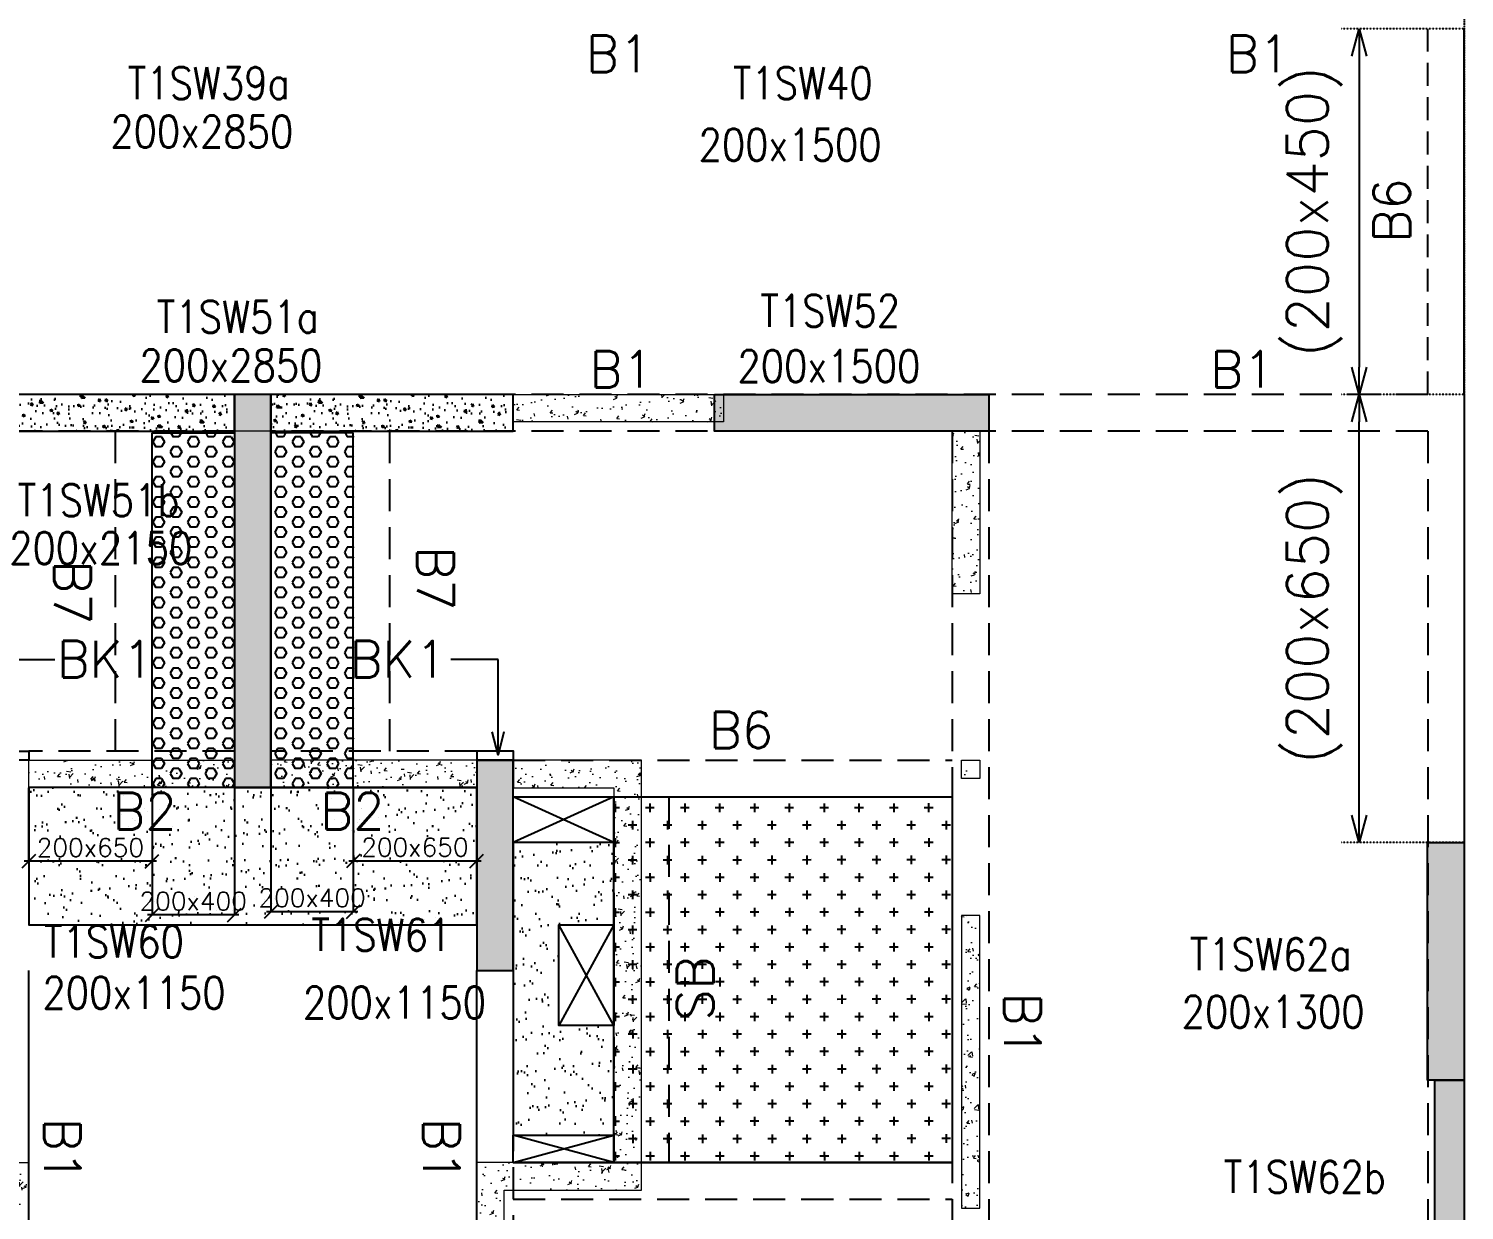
# Model space of a CAD drawing. Header units: millimetres. Extents: x 1078357 to 2594950, y -4969473 to -4636555.
# Drawn here: x 2202055 to 2209905, y -4671563 to -4665103 of the extents above; entities that cross this region are included whole.
import ezdxf

# ---------------------------------------------------------------- set-up
doc = ezdxf.new("R2010")
doc.units = ezdxf.units.MM
doc.header["$PDMODE"] = 35
for name, pattern in [('CENTER', [2, 1.25, -0.25, 0.25, -0.25]), ('CONTINOUS', [0]), ('DOT', [0.25, 0, -0.25]), ('HIDDEN', [0.375, 0.25, -0.125]), ('New Retail block$0$CONTINOUS', [0])]:
    doc.linetypes.add(name, pattern=pattern)
doc.layers.get('0').update_dxf_attribs({"lineweight": 0})
doc.layers.get('Defpoints').update_dxf_attribs({"lineweight": 0})
for name, color, linetype, lineweight in [('A-_ANOTDIMA_D-', 6, 'Continuous', 13), ('COL. NO.', 30, 'Continuous', 25), ('COL. SIZE', 7, 'Continuous', 25), ('DIM', 9, 'Continuous', 25), ('HATCH', 8, 'Continuous', 30), ('RCC UPSTAND', 43, 'Continuous', 30), ('S-NON STR RCC WALL', 8, 'Continuous', 0)]:
    doc.layers.add(name, color=color, linetype=linetype, lineweight=lineweight)
for name, color, linetype in [('B-200x325', 201, 'HIDDEN'), ('B-200x375', 41, 'HIDDEN'), ('B-200x450', 52, 'HIDDEN'), ('B-200x650', 241, 'HIDDEN'), ('B-300xSLAB THK.', 151, 'Continuous'), ('BK1-200x650', 241, 'HIDDEN'), ('DC BEAM NO.', 7, 'Continuous'), ('DROP SLAB', 8, 'Continuous'), ('EXPANSION JOINT', 10, 'HIDDEN'), ('NON STR. RCC WALL', 6, 'Continuous'), ('S-COLUMN_SHEAR WALL', 1, 'Continuous'), ('S-DIM', 2, 'Continuous'), ('S-PROJECTION', 54, 'New Retail block$0$CONTINOUS'), ('SLAB FOLD', 8, 'Continuous')]:
    doc.layers.add(name, color=color, linetype=linetype)
doc.styles.add('Roman', font='romans')
doc.styles.add('ROMANS', font='romans.shx', dxfattribs={"width": 0.85})
doc.dimstyles.new('HARESH', dxfattribs={"dimtxt": 150, "dimasz": 75, "dimexe": 0, "dimexo": 0, "dimgap": 25, "dimtad": 1, "dimdec": 0, "dimdsep": 46, "dimtxsty": 'Roman', "dimblk": 'OBLIQUE', "dimcen": 225, "dimdle": 25, "dimclrd": 2, "dimclre": 2, "dimclrt": 7, "dimadec": 8, "dimazin": 1, "dimtfac": 1, "dimtdec": 0, "dimtmove": 0, "dimatfit": 0, "dimfxl": 1, "dimlwd": -1, "dimlwe": -1, "dimarcsym": 0})
pattern_1 = [(50, (-4174040.86, 23111537.25), (182.184669, -15.9390855), [19.05, -209.55]), (355, (-4174040.86, 23111537.25), (-35.2434214, 191.0568452), [15.24, -167.6405842]), (100.4514447, (-4174025.68, 23111535.92), (146.9412471, 175.1177519), [16.1900088, -178.0902446]), (46.1842, (-4174040.86, 23111588.05), (271.0790409, -42.042328), [28.575, -314.325]), (96.6355576, (-4174018.27, 23111584.54), (237.404134, 247.4261246), [24.2850231, -267.1356082]), (351.1841512, (-4174040.86, 23111588.05), (237.404134, 247.4261246), [22.859967, -251.459732]), (21, (-4174015.46, 23111575.35), (151.6143913, -102.2651982), [19.05, -209.55]), (326, (-4174015.46, 23111575.35), (61.8020283, 184.1879661), [15.24, -167.64]), (71.451445, (-4174002.83, 23111566.83), (213.4164193, 81.9227689), [16.1900088, -178.0899376]), (37.5, (-4174040.86, 23111537.25), (3.08860325, 84.55503887), [0, -165.608, 0, -170.18, 0, -168.275]), (7.5, (-4174040.86, 23111537.25), (66.8196625, 100.18057482), [0, -97.028, 0, -161.798, 0, -64.135]), (327.5, (-4174097.5, 23111537.25), (135.59059517, -5.728744), [0, -63.5, 0, -198.12, 0, -262.89]), (317.5, (-4174122.9, 23111537.25), (148.1291814, 25.42649103), [0, -82.55, 0, -131.572, 0, -186.69])]
pattern_2 = [(180, (1070830.067, 207871.68), (-7e-15, -54.99261315), [31.75, -63.5]), (300, (1070830.067, 207871.68), (47.625, 27.4963066), [31.75, -63.5]), (240, (1070798.317, 207871.68), (47.625, -27.4963066), [31.75, -63.5])]

# ---------------------------------------------------------------- blocks, each defined once
blk = doc.blocks.new('_Open30')
at = {"color": 0, "linetype": 'ByBlock', "lineweight": -2}
for p, q in [((-1, 0.268), (0, 0)), ((0, 0), (-1, -0.268)), ((0, 0), (-1, 0))]:
    blk.add_line(p, q, dxfattribs=at)
blk = doc.blocks.new('*D1128')
at = {"layer": 'Defpoints', "color": 0, "linetype": 'CONTINOUS', "ltscale": 0.5, "transparency": 16777216}
for p in [(2209331, -4667102.5), (2209905, -4667102.5, 0), (2209905, -4669552.5, 0)]:
    blk.add_point(p, dxfattribs=at)
at = {"layer": 'S-DIM', "color": 2, "linetype": 'DOT', "ltscale": 0.5, "transparency": 16777216}
for p, q in [((2209905, -4667102.5), (2209231, -4667102.5)), ((2209905, -4669552.5), (2209231, -4669552.5))]:
    blk.add_line(p, q, dxfattribs=at)
at = {"layer": 'S-DIM', "color": 2, "linetype": 'CONTINOUS', "ltscale": 0.5, "transparency": 16777216}
blk.add_line((2209331, -4669402.5), (2209331, -4667252.5), dxfattribs=at)
at = {"layer": 'S-DIM', "color": 2, "linetype": 'CONTINOUS', "ltscale": 0.5, "transparency": 16777216, "xscale": 150, "yscale": 150, "zscale": 150}
for p, rotation in [((2209331, -4667102.5), 90), ((2209331, -4669552.5), 270)]:
    blk.add_blockref('_Open30', p, dxfattribs=dict(at, rotation=rotation))
at = {"layer": 'S-DIM', "color": 7, "linetype": 'CONTINOUS', "ltscale": 0.5, "transparency": 16777216, "insert": (2209084.6, -4668327.5), "char_height": 225, "attachment_point": 5, "rotation": 90, "style": 'Roman'}
blk.add_mtext('(200x650)', dxfattribs=at)
blk = doc.blocks.new('*D1115')
at = {"layer": 'Defpoints', "color": 0, "linetype": 'CONTINOUS', "ltscale": 0.5, "transparency": 16777216}
for p in [(2209905, -4665102.5, 0), (2209331, -4667102.5), (2209905, -4667102.5, 0)]:
    blk.add_point(p, dxfattribs=at)
at = {"layer": 'S-DIM', "color": 2, "linetype": 'DOT', "ltscale": 0.5, "transparency": 16777216}
for p, q in [((2209905, -4665102.5), (2209231, -4665102.5)), ((2209905, -4667102.5), (2209231, -4667102.5))]:
    blk.add_line(p, q, dxfattribs=at)
at = {"layer": 'S-DIM', "color": 2, "linetype": 'CONTINOUS', "ltscale": 0.5, "transparency": 16777216}
blk.add_line((2209331, -4665252.5), (2209331, -4666952.5), dxfattribs=at)
at = {"layer": 'S-DIM', "color": 2, "linetype": 'CONTINOUS', "ltscale": 0.5, "transparency": 16777216, "xscale": 150, "yscale": 150, "zscale": 150}
for p, rotation in [((2209331, -4665102.5), 90), ((2209331, -4667102.5), 270)]:
    blk.add_blockref('_Open30', p, dxfattribs=dict(at, rotation=rotation))
at = {"layer": 'S-DIM', "color": 7, "linetype": 'CONTINOUS', "ltscale": 0.5, "transparency": 16777216, "insert": (2209084.6, -4666102.5), "char_height": 225, "attachment_point": 5, "rotation": 90, "style": 'Roman'}
blk.add_mtext('(200x450)', dxfattribs=at)
blk = doc.blocks.new('_Oblique')
at = {"color": 0, "linetype": 'ByBlock', "lineweight": -2}
blk.add_line((-0.5, -0.5), (0.5, 0.5), dxfattribs=at)
blk = doc.blocks.new('*D1588')
at = {"layer": 'Defpoints', "color": 0, "ltscale": 700, "transparency": 16777216}
for p in [(2202729.3, -4669253, 0), (2203179.4, -4669253, 0), (2202729.3, -4669948.1)]:
    blk.add_point(p, dxfattribs=at)
at = {"layer": 'DIM', "color": 2, "ltscale": 700, "transparency": 16777216}
for p, q in [((2202729.3, -4669253), (2202729.3, -4669948.1)), ((2203179.4, -4669253), (2203179.4, -4669948.1)), ((2203204.4, -4669948.1), (2202704.3, -4669948.1))]:
    blk.add_line(p, q, dxfattribs=at)
at = {"layer": 'DIM', "color": 2, "ltscale": 700, "transparency": 16777216, "xscale": 75, "yscale": 75, "zscale": 75, "rotation": 180}
blk.add_blockref('_Oblique', (2202729.3, -4669948.1), dxfattribs=at)
at = {"layer": 'DIM', "color": 2, "ltscale": 700, "transparency": 16777216, "xscale": 75, "yscale": 75, "zscale": 75}
blk.add_blockref('_Oblique', (2203179.4, -4669948.1), dxfattribs=at)
at = {"layer": 'DIM', "color": 7, "ltscale": 700, "transparency": 16777216, "insert": (2202954.4, -4669873.1), "char_height": 150, "attachment_point": 5, "style": 'Roman'}
blk.add_mtext('{\\H0.666667x;200x400}', dxfattribs=at)
blk = doc.blocks.new('*D1589')
at = {"layer": 'Defpoints', "color": 0, "ltscale": 700, "transparency": 16777216}
for p in [(2202054.6, -4669253.1, 0), (2202729.3, -4669253, 0), (2202054.6, -4669655.1)]:
    blk.add_point(p, dxfattribs=at)
at = {"layer": 'DIM', "color": 2, "ltscale": 700, "transparency": 16777216}
for p, q in [((2202054.6, -4669253.1), (2202054.6, -4669655.1)), ((2202729.3, -4669253), (2202729.3, -4669655.1)), ((2202754.3, -4669655.1), (2202029.6, -4669655.1))]:
    blk.add_line(p, q, dxfattribs=at)
at = {"layer": 'DIM', "color": 2, "ltscale": 700, "transparency": 16777216, "xscale": 75, "yscale": 75, "zscale": 75, "rotation": 180}
blk.add_blockref('_Oblique', (2202054.6, -4669655.1), dxfattribs=at)
at = {"layer": 'DIM', "color": 2, "ltscale": 700, "transparency": 16777216, "xscale": 75, "yscale": 75, "zscale": 75}
blk.add_blockref('_Oblique', (2202729.3, -4669655.1), dxfattribs=at)
at = {"layer": 'DIM', "color": 7, "ltscale": 700, "transparency": 16777216, "insert": (2202392, -4669580.1), "char_height": 150, "attachment_point": 5, "style": 'Roman'}
blk.add_mtext('{\\H0.666667x;200x650}', dxfattribs=at)
blk = doc.blocks.new('*D1590')
at = {"layer": 'Defpoints', "color": 0, "ltscale": 700, "transparency": 16777216}
for p in [(2203379.5, -4669253, 0), (2203829.6, -4669253.1, 0), (2203829.6, -4669929.8)]:
    blk.add_point(p, dxfattribs=at)
at = {"layer": 'DIM', "color": 2, "ltscale": 700, "transparency": 16777216}
for p, q in [((2203379.5, -4669253), (2203379.5, -4669929.8)), ((2203829.6, -4669253.1), (2203829.6, -4669929.8)), ((2203354.5, -4669929.8), (2203854.6, -4669929.8))]:
    blk.add_line(p, q, dxfattribs=at)
at = {"layer": 'DIM', "color": 2, "ltscale": 700, "transparency": 16777216, "xscale": 75, "yscale": 75, "zscale": 75, "rotation": 180}
blk.add_blockref('_Oblique', (2203379.5, -4669929.8), dxfattribs=at)
at = {"layer": 'DIM', "color": 2, "ltscale": 700, "transparency": 16777216, "xscale": 75, "yscale": 75, "zscale": 75}
blk.add_blockref('_Oblique', (2203829.6, -4669929.8), dxfattribs=at)
at = {"layer": 'DIM', "color": 7, "ltscale": 700, "transparency": 16777216, "insert": (2203604.5, -4669854.8), "char_height": 150, "attachment_point": 5, "style": 'Roman'}
blk.add_mtext('{\\H0.666667x;200x400}', dxfattribs=at)
blk = doc.blocks.new('*D1591')
at = {"layer": 'Defpoints', "color": 0, "ltscale": 700, "transparency": 16777216}
for p in [(2203829.6, -4669253.1, 0), (2204504.5, -4669253, 0), (2204504.5, -4669653.1)]:
    blk.add_point(p, dxfattribs=at)
at = {"layer": 'DIM', "color": 2, "ltscale": 700, "transparency": 16777216}
for p, q in [((2203829.6, -4669253.1), (2203829.6, -4669653.1)), ((2204504.5, -4669253), (2204504.5, -4669653.1)), ((2203804.6, -4669653.1), (2204529.5, -4669653.1))]:
    blk.add_line(p, q, dxfattribs=at)
at = {"layer": 'DIM', "color": 2, "ltscale": 700, "transparency": 16777216, "xscale": 75, "yscale": 75, "zscale": 75, "rotation": 180}
blk.add_blockref('_Oblique', (2203829.6, -4669653.1), dxfattribs=at)
at = {"layer": 'DIM', "color": 2, "ltscale": 700, "transparency": 16777216, "xscale": 75, "yscale": 75, "zscale": 75}
blk.add_blockref('_Oblique', (2204504.5, -4669653.1), dxfattribs=at)
at = {"layer": 'DIM', "color": 7, "ltscale": 700, "transparency": 16777216, "insert": (2204167, -4669578.1), "char_height": 150, "attachment_point": 5, "style": 'Roman'}
blk.add_mtext('{\\H0.666667x;200x650}', dxfattribs=at)
blk = doc.blocks.new('G$CD63B60BD')
at = {"layer": 'COL. NO.', "linetype": 'Continuous', "style": 'ROMANS', "width": 0.85}
for s, p in [('T1SW39a', (37241.6, 8565.4, -320.4)), ('T1SW40', (40550.7, 8565.4, -320.4)), ('T1SW51a', (37400.7, 7287.4, -320.4)), ('T1SW52', (40700.3, 7320.5, -320.4)), ('T1SW51b', (36639.3, 6284.2, -320.4)), ('T1SW61', (38245.8, 3908.3, -320.4)), ('T1SW60', (36783.6, 3870.6, -320.4)), ('T1SW62a', (43049.2, 3801.7, -320.4)), ('T1SW62b', (43235.4, 2584.2, -320.4))]:
    blk.add_text(s, height=175, dxfattribs=at).set_placement(p)
at = {"layer": 'COL. SIZE', "linetype": 'Continuous', "style": 'ROMANS', "width": 0.85}
for s, p in [('200x2850', (37146.7, 8299.7, -320.4)), ('200x1500', (40363.1, 8227.7, -320.4)), ('200x2850', (37305.9, 7021.7, -320.4)), ('200x1500', (40575.6, 7017.4, -320.4)), ('200x2150', (36593.6, 6022.6, -320.4)), ('200x1150', (36775.6, 3591.4, -320.4)), ('200x1150', (38200.2, 3537.4, -320.4)), ('200x1300', (43004.5, 3487.6, -320.4))]:
    blk.add_text(s, height=175, dxfattribs=at).set_placement(p)

msp = doc.modelspace()

# ---------------------------------------------------------------- hatches: boundary and pattern name
at = {"layer": 'DROP SLAB'}
h = msp.add_hatch(dxfattribs=at)
h.set_pattern_fill('CROSS', color=8, scale=15, angle=0.03079)
h.set_pattern_definition([(180.03079016, (-6585185.69, 32799649.83), (-95.19879988, -95.30117261), [47.625, -142.875]), (270.03079016, (-6585209.51, 32799673.63), (95.30117261, -95.19879988), [47.625, -142.875])])
h.paths.add_polyline_path([(2205254.6, -4669302.6), (2207104.6, -4669302.6), (2207104.6, -4671302.4), (2205254.6, -4671302.4)])
at = {"layer": 'HATCH'}
h = msp.add_hatch(dxfattribs=at)
h.set_pattern_fill('AR-SAND', color=8, scale=3, angle=179.97015)
h.set_pattern_definition([(37.47015413, (-2882378.04, 18697456.08), (-4.72361136, 146.8264517), [0, -115.824, 0, -129.54, 0, -123.825]), (7.4701541, (-2882378.04, 18697456.08), (134.9689868, 214.9772528), [0, -62.484, 0, -104.394, 0, -40.005]), (327.4701541, (-2882471.77, 18697456.13), (237.2979035, 0.3075449), [0, -38.1, 0, -137.16, 0, -179.07]), (317.4701541, (-2882471.77, 18697456.13), (229.1017424, 66.759465), [0, -19.05, 0, -89.916, 0, -102.87])])
h.paths.add_polyline_path([(2204504.9, -4669252.5), (2202054.9, -4669252.5), (2202054.9, -4670002.5), (2204504.9, -4670002.5)])
h = msp.add_hatch(dxfattribs=at)
h.set_pattern_fill('AR-SAND', color=8, scale=3, angle=179.97015)
h.set_pattern_definition([(37.47015413, (-2882377.94, 18697456.08), (-4.72361136, 146.8264517), [0, -115.824, 0, -129.54, 0, -123.825]), (7.4701541, (-2882377.94, 18697456.08), (134.9689868, 214.9772528), [0, -62.484, 0, -104.394, 0, -40.005]), (327.4701541, (-2882471.67, 18697456.13), (237.2979035, 0.3075449), [0, -38.1, 0, -137.16, 0, -179.07]), (317.4701541, (-2882471.67, 18697456.13), (229.1017424, 66.759465), [0, -19.05, 0, -89.916, 0, -102.87])])
h.paths.add_polyline_path([(2204505, -4669252.5), (2202055, -4669252.5), (2202055, -4669852.5), (2204505, -4669852.5)])
h = msp.add_hatch(dxfattribs=at)
h.set_pattern_fill('AR-SAND', color=8, scale=3, angle=180.02985)
h.set_pattern_definition([(37.47015413, (-4003538.46, 23605422.95), (-4.72361136, 146.8264517), [0, -115.824, 0, -129.54, 0, -123.825]), (7.4701541, (-4003538.46, 23605422.95), (134.9689868, 214.9772528), [0, -62.484, 0, -104.394, 0, -40.005]), (327.47015413, (-4003632.18, 23605423), (237.29790347, 0.3075449), [0, -38.1, 0, -137.16, 0, -179.07]), (317.4701541, (-4003632.18, 23605423), (229.1017424, 66.759465), [0, -19.05, 0, -89.916, 0, -102.87])])
h.paths.add_polyline_path([(2204704.6, -4671152.5), (2205254.6, -4671152.5), (2205254.6, -4670552.5), (2204954.6, -4670552.5), (2204954.6, -4670002.5), (2205254.6, -4670002.6), (2205254.6, -4669552.5), (2204704.6, -4669552.5)])
at = {"layer": 'RCC UPSTAND'}
h = msp.add_hatch(dxfattribs=at)
h.set_pattern_fill('AR-CONC', color=8, scale=20, angle=270)
h.set_pattern_definition([(320, (5413775.5, -2130459.91), (-12.550427, -143.4520365), [15, -165]), (265, (5413775.5, -2130459.91), (150.438427, 27.7502667), [12, -132]), (10.4514445, (5413774.45, -2130471.87), (137.887998, -115.7017693), [12.7480384, -140.2284224]), (316.1842, (5413815.5, -2130459.91), (-33.103856, -213.448266), [22.5, -247.5]), (6.6356355, (5413812.74, -2130477.7), (194.82372, -186.932389), [19.122068, -210.342752]), (261.184164, (5413815.5, -2130459.91), (194.82372, -186.932389), [18, -198]), (291, (5413805.5, -2130479.91), (-80.523778, -119.3814104), [15, -165]), (236, (5413805.5, -2130479.91), (145.030009, -48.6630664), [12, -132]), (341.4514447, (5413798.79, -2130489.86), (64.5062306, -168.0444753), [12.748038, -140.2284224]), (307.5, (5413775.497, -2130459.91), (66.57877077, -2.43197106), [0, -130.4, 0, -134, 0, -132.5]), (277.5, (5413775.5, -2130459.91), (78.8823424, -52.6139075), [0, -76.4, 0, -127.4, 0, -50.5]), (237.5, (5413775.497, -2130415.31), (-4.51097435, -106.7644872), [0, -50, 0, -156, 0, -207]), (227.5, (5413775.5, -2130395.31), (20.0209965, -116.6372339), [0, -65, 0, -103.6, 0, -147])])
h.paths.add_polyline_path([(2203179.6, -4667103.1), (2201854.6, -4667102.8), (2201854.6, -4667302.3), (2203179.6, -4667302.6)])
h = msp.add_hatch(dxfattribs=at)
h.set_pattern_fill('AR-CONC', color=8, scale=20, angle=270)
h.set_pattern_definition([(320, (5415300.5, -2130459.91), (-12.550427, -143.4520365), [15, -165]), (265, (5415300.5, -2130459.91), (150.438427, 27.7502667), [12, -132]), (10.4514445, (5415299.45, -2130471.87), (137.887998, -115.7017693), [12.7480384, -140.2284224]), (316.1842, (5415340.5, -2130459.91), (-33.103856, -213.448266), [22.5, -247.5]), (6.6356355, (5415337.74, -2130477.7), (194.82372, -186.932389), [19.122068, -210.342752]), (261.184164, (5415340.5, -2130459.91), (194.82372, -186.932389), [18, -198]), (291, (5415330.5, -2130479.91), (-80.523778, -119.3814104), [15, -165]), (236, (5415330.5, -2130479.91), (145.030009, -48.6630664), [12, -132]), (341.4514447, (5415323.79, -2130489.86), (64.5062306, -168.0444753), [12.748038, -140.2284224]), (307.5, (5415300.497, -2130459.91), (66.57877077, -2.43197106), [0, -130.4, 0, -134, 0, -132.5]), (277.5, (5415300.5, -2130459.91), (78.8823424, -52.6139075), [0, -76.4, 0, -127.4, 0, -50.5]), (237.5, (5415300.497, -2130415.31), (-4.51097435, -106.7644872), [0, -50, 0, -156, 0, -207]), (227.5, (5415300.5, -2130395.31), (20.0209965, -116.6372339), [0, -65, 0, -103.6, 0, -147])])
h.paths.add_polyline_path([(2204704.6, -4667103.1), (2203379.6, -4667102.8), (2203379.6, -4667302.3), (2204704.6, -4667302.6)])
at = {"layer": 'S-COLUMN_SHEAR WALL', "lineweight": 25}
h = msp.add_hatch(color=1, dxfattribs=at)
h.dxf.hatch_style = 1
h.paths.add_polyline_path([(2203179.6, -4669252.5), (2203379.6, -4669252.5), (2203379.6, -4667102.5), (2203179.6, -4667102.5)])
h = msp.add_hatch(color=1, dxfattribs=at)
h.dxf.hatch_style = 1
h.paths.add_polyline_path([(2205804.6, -4667102.5), (2207304.6, -4667102.5), (2207304.6, -4667302.5), (2205804.6, -4667302.5)])
h = msp.add_hatch(color=1, dxfattribs=at)
h.dxf.hatch_style = 1
h.paths.add_polyline_path([(2204704.6, -4669102.5), (2204504.6, -4669102.5), (2204504.6, -4670252.5), (2204704.6, -4670252.5)])
h = msp.add_hatch(color=1, dxfattribs=at)
h.dxf.hatch_style = 1
h.paths.add_polyline_path([(2209704.6, -4669552.5), (2209904.6, -4669552.5), (2209904.6, -4670852.5), (2209704.6, -4670852.5)])
at = {"layer": 'S-COLUMN_SHEAR WALL', "lineweight": 25, "extrusion": (1.00316e-06, -2.11765e-11, 1)}
h = msp.add_hatch(color=1, dxfattribs=at)
h.dxf.hatch_style = 1
h.paths.add_polyline_path([(2209904.6, -4672552.6), (2209744.6, -4672552.6), (2209744.6, -4670852.5), (2209904.6, -4670852.5)])
at = {"layer": 'S-NON STR RCC WALL'}
h = msp.add_hatch(dxfattribs=at)
h.set_pattern_fill('AR-CONC', color=256)
h.set_pattern_definition([(50, (-5271265.58, 27795556.43), (182.184669, -15.93908554), [19.05, -209.55]), (355, (-5271265.58, 27795556.43), (-35.2434214, 191.0568452), [15.24, -167.6405842]), (100.4514447, (-5271250.4, 27795555.1), (146.9412471, 175.1177519), [16.1900088, -178.0902446]), (46.1842, (-5271265.58, 27795607.23), (271.0790409, -42.042328), [28.575, -314.325]), (96.6355576, (-5271242.99, 27795603.73), (237.404134, 247.4261246), [24.2850231, -267.1356082]), (351.1841512, (-5271265.58, 27795607.23), (237.404134, 247.4261246), [22.859967, -251.459732]), (21, (-5271240.18, 27795594.53), (151.6143913, -102.2651982), [19.05, -209.55]), (326, (-5271240.18, 27795594.53), (61.8020283, 184.1879661), [15.24, -167.64]), (71.451445, (-5271227.54, 27795586.01), (213.4164193, 81.9227689), [16.1900088, -178.0899376]), (37.5, (-5271265.576, 27795556.434), (3.08860325, 84.55503887), [0, -165.608, 0, -170.18, 0, -168.275]), (7.5, (-5271265.58, 27795556.43), (66.8196625, 100.18057482), [0, -97.028, 0, -161.798, 0, -64.135]), (327.5, (-5271322.22, 27795556.434), (135.59059517, -5.72874399), [0, -63.5, 0, -198.12, 0, -262.89]), (317.5, (-5271347.62, 27795556.43), (148.1291814, 25.42649103), [0, -82.55, 0, -131.572, 0, -186.69])])
h.paths.add_polyline_path([(2205855, -4667252.5), (2204705, -4667252.5), (2204705, -4667102.5), (2205855, -4667102.5)])
h = msp.add_hatch(dxfattribs=at)
h.set_pattern_fill('AR-CONC', color=256, angle=180)
h.set_pattern_definition([(50, (-5244430.32, 27792266.4), (182.184669, -15.93908554), [19.05, -209.55]), (355, (-5244430.32, 27792266.4), (-35.2434214, 191.0568452), [15.24, -167.6405842]), (100.4514447, (-5244415.14, 27792265.08), (146.9412471, 175.1177519), [16.1900088, -178.0902446]), (46.1842, (-5244430.32, 27792317.2), (271.0790409, -42.042328), [28.575, -314.325]), (96.6355576, (-5244407.73, 27792313.7), (237.404134, 247.4261246), [24.2850231, -267.1356082]), (351.1841512, (-5244430.32, 27792317.2), (237.404134, 247.4261246), [22.859967, -251.459732]), (21, (-5244404.92, 27792304.5), (151.6143913, -102.2651982), [19.05, -209.55]), (326, (-5244404.92, 27792304.5), (61.8020283, 184.1879661), [15.24, -167.64]), (71.451445, (-5244392.29, 27792295.98), (213.4164193, 81.9227689), [16.1900088, -178.0899376]), (37.5, (-5244430.32, 27792266.405), (3.08860325, 84.55503887), [0, -165.608, 0, -170.18, 0, -168.275]), (7.5, (-5244430.32, 27792266.405), (66.8196625, 100.18057482), [0, -97.028, 0, -161.798, 0, -64.135]), (327.5, (-5244486.964, 27792266.405), (135.59059517, -5.72874399), [0, -63.5, 0, -198.12, 0, -262.89]), (317.5, (-5244512.36, 27792266.4), (148.1291814, 25.42649103), [0, -82.55, 0, -131.572, 0, -186.69])])
h.paths.add_polyline_path([(2207105, -4667302.5), (2207255, -4667302.5), (2207255, -4668192.5), (2207105, -4668192.5)])
h = msp.add_hatch(dxfattribs=at)
h.set_pattern_fill('AR-CONC', color=256)
h.set_pattern_definition(pattern_1)
h.paths.add_polyline_path([(2201155, -4671452.6), (2201155, -4669102.6), (2201855, -4669102.6), (2201855, -4669252.6), (2201305, -4669252.6), (2201305, -4671302.6), (2202055, -4671302.6), (2202055, -4672552.5), (2201905, -4672552.5), (2201905, -4671452.6)])
h = msp.add_hatch(dxfattribs=at)
h.set_pattern_fill('AR-CONC', color=256)
h.set_pattern_definition(pattern_1)
h.paths.add_polyline_path([(2203180, -4669252.6), (2202055, -4669252.6), (2202055, -4669102.6), (2203180, -4669102.6)])
h = msp.add_hatch(dxfattribs=at)
h.set_pattern_fill('AR-CONC', color=256, angle=180)
h.set_pattern_definition(pattern_1)
h.paths.add_polyline_path([(2203380, -4669252.6), (2204505, -4669252.6), (2204505, -4669102.6), (2203380, -4669102.6)])
h = msp.add_hatch(dxfattribs=at)
h.set_pattern_fill('AR-CONC', color=256, angle=180)
h.set_pattern_definition(pattern_1)
h.paths.add_polyline_path([(2205405, -4671452.6), (2205405, -4669102.6), (2204705, -4669102.6), (2204705, -4669252.6), (2205255, -4669252.6), (2205255, -4671302.6), (2204505, -4671302.6), (2204505, -4672552.5), (2204655, -4672552.5), (2204655, -4671452.6)])
h = msp.add_hatch(dxfattribs=at)
h.set_pattern_fill('AR-CONC', color=256, angle=180)
h.set_pattern_definition([(50, (3304429.4, -9578126.59), (182.184669, -15.9390855), [19.05, -209.55]), (355, (3304429.4, -9578126.59), (-35.2434214, 191.056845), [15.24, -167.640584]), (100.4514447, (3304444.58, -9578127.91), (146.941247, 175.117752), [16.190009, -178.0902446]), (46.1842, (3304429.4, -9578075.79), (271.079041, -42.042328), [28.575, -314.325]), (96.6355576, (3304452, -9578079.3), (237.404134, 247.426125), [24.285023, -267.135608]), (351.184151, (3304429.4, -9578075.79), (237.404134, 247.426125), [22.859967, -251.459732]), (21, (3304454.8, -9578088.49), (151.6143913, -102.265198), [19.05, -209.55]), (326, (3304454.8, -9578088.49), (61.802028, 184.187966), [15.24, -167.64]), (71.451445, (3304467.43, -9578097), (213.416419, 81.922769), [16.190009, -178.0899376]), (37.5, (3304429.4, -9578126.585), (3.08860325, 84.5550389), [0, -165.608, 0, -170.18, 0, -168.275]), (7.5, (3304429.4, -9578126.585), (66.8196625, 100.1805748), [0, -97.028, 0, -161.798, 0, -64.135]), (327.5, (3304372.76, -9578126.585), (135.5905952, -5.728744), [0, -63.5, 0, -198.12, 0, -262.89]), (317.5, (3304347.36, -9578126.59), (148.1291814, 25.426491), [0, -82.55, 0, -131.572, 0, -186.69])])
h.paths.add_polyline_path([(2207155.1, -4669102.3), (2207255.1, -4669102.3), (2207255.1, -4669202.3), (2207155.1, -4669202.3)])
h = msp.add_hatch(dxfattribs=at)
h.set_pattern_fill('AR-CONC', color=256, angle=180)
h.set_pattern_definition([(50, (3304442.61, -9576761.92), (182.184669, -15.9390855), [19.05, -209.55]), (355, (3304442.61, -9576761.92), (-35.2434214, 191.056845), [15.24, -167.640584]), (100.4514447, (3304457.8, -9576763.25), (146.941247, 175.117752), [16.190009, -178.0902446]), (46.1842, (3304442.61, -9576711.12), (271.079041, -42.042328), [28.575, -314.325]), (96.6355576, (3304465.2, -9576714.62), (237.404134, 247.426125), [24.285023, -267.135608]), (351.184151, (3304442.6, -9576711.12), (237.404134, 247.426125), [22.859967, -251.459732]), (21, (3304468.01, -9576723.82), (151.6143913, -102.265198), [19.05, -209.55]), (326, (3304468.01, -9576723.82), (61.802028, 184.187966), [15.24, -167.64]), (71.451445, (3304480.65, -9576732.34), (213.416419, 81.922769), [16.190009, -178.0899376]), (37.5, (3304442.614, -9576761.92), (3.08860325, 84.5550389), [0, -165.608, 0, -170.18, 0, -168.275]), (7.5, (3304442.61, -9576761.92), (66.8196625, 100.1805748), [0, -97.028, 0, -161.798, 0, -64.135]), (327.5, (3304385.97, -9576761.92), (135.5905952, -5.728744), [0, -63.5, 0, -198.12, 0, -262.89]), (317.5, (3304360.57, -9576761.92), (148.1291814, 25.426491), [0, -82.55, 0, -131.572, 0, -186.69])])
h.paths.add_polyline_path([(2207155.1, -4671552.3), (2207255.1, -4671552.3), (2207255.1, -4669952.3), (2207155.1, -4669952.3)])
at = {"layer": 'SLAB FOLD', "ltscale": 1000}
h = msp.add_hatch(dxfattribs=at)
h.set_pattern_fill('HEX', color=8, scale=10, angle=180)
h.set_pattern_definition(pattern_2)
h.paths.add_polyline_path([(2203179.8, -4667313.1), (2202729.8, -4667313.1), (2202729.8, -4669252.5), (2203179.8, -4669252.5)])
h = msp.add_hatch(dxfattribs=at)
h.set_pattern_fill('HEX', color=8, scale=10, angle=180)
h.set_pattern_definition(pattern_2)
h.paths.add_polyline_path([(2203380.2, -4667313.1), (2203830.2, -4667313.1), (2203830.2, -4669252.5), (2203380.2, -4669252.5)])

# ---------------------------------------------------------------- linework, layer by layer
at = {"color": 2, "linetype": 'CENTER', "ltscale": 700, "elevation": 0}
msp.add_lwpolyline([(2203179.6, -4669252.5), (2203379.6, -4669252.5), (2203379.6, -4667302.5), (2203179.6, -4667302.5)], close=True, dxfattribs=at)
at = {"layer": 'B-200x325', "ltscale": 700}
for p, q in [((2204704.9, -4669102.6, 0), (2207104.7, -4669102.6, 0)), ((2204704.8, -4671502.4, 0), (2207104.7, -4671502.4, 0))]:
    msp.add_line(p, q, dxfattribs=at)
at = {"layer": 'B-200x325', "linetype": 'Continuous', "ltscale": 700}
for p, q in [((2204704.9, -4669302.6, 0), (2207104.7, -4669302.6, 0)), ((2204704.8, -4671302.4, 0), (2207104.7, -4671302.4, 0))]:
    msp.add_line(p, q, dxfattribs=at)
at = {"layer": 'B-200x375', "ltscale": 700}
for p, q in [((2202529.7, -4669052.6, 0), (2202529.7, -4667302.6, 0)), ((2204029.9, -4669052.6, 0), (2204029.9, -4667302.6, 0))]:
    msp.add_line(p, q, dxfattribs=at)
at = {"layer": 'B-200x375', "linetype": 'Continuous', "ltscale": 700}
for p, q in [((2202729.7, -4669052.6, 0), (2202729.7, -4667313.3, 0)), ((2203829.9, -4669052.6, 0), (2203829.9, -4667313.3, 0))]:
    msp.add_line(p, q, dxfattribs=at)
at = {"layer": 'B-200x450', "linetype": 'HIDDEN', "ltscale": 500}
msp.add_line((2209705, -4667102.5, 0), (2209705, -4665102.4, 0), dxfattribs=at)
at = {"layer": 'B-200x450', "linetype": 'Continuous', "ltscale": 500}
msp.add_line((2209905, -4667102.5, 0), (2209905, -4665102.5, 0), dxfattribs=at)
at = {"layer": 'B-200x650', "linetype": 'HIDDEN', "ltscale": 700}
for p, q in [((2203179.6, -4667102.5, 0), (2194254.6, -4667102.5, 0)), ((2209705, -4667102.5, 0), (2203379.6, -4667102.5, 0)), ((2203179.6, -4667302.5, 0), (2196855, -4667302.5, 0)), ((2209705, -4667302.5, 0), (2203379.6, -4667302.5, 0)), ((2207105, -4667302.5, 0), (2207105, -4673752.5, 0)), ((2207305, -4667302.5, 0), (2207305, -4673752.5, 0)), ((2209705, -4667302.5, 0), (2209705, -4672552.5, 0)), ((2203180, -4669052.5, 0), (2202055, -4669052.5, 0)), ((2204505, -4669052.5, 0), (2203380, -4669052.5, 0)), ((2204705, -4672552.5, 0), (2204705, -4670252.5, 0))]:
    msp.add_line(p, q, dxfattribs=at)
at = {"layer": 'B-200x650', "linetype": 'CONTINOUS', "ltscale": 700}
for p, q in [((2209905, -4667102.5, 0), (2209905, -4672552.5, 0)), ((2202055, -4672552.5, 0), (2202055, -4670252.5, 0)), ((2204505, -4672552.5, 0), (2204505, -4670252.5, 0))]:
    msp.add_line(p, q, dxfattribs=at)
at = {"layer": 'B-200x650', "linetype": 'Continuous', "ltscale": 700}
msp.add_line((2204505, -4669252.5, 0), (2202055, -4669252.5, 0), dxfattribs=at)
at = {"layer": 'B-300xSLAB THK.', "linetype": 'HIDDEN', "ltscale": 700}
for p, q in [((2205254.7, -4669302.8, 0), (2205254.7, -4671302.6, 0)), ((2205554.7, -4669302.8, 0), (2205554.7, -4671302.6, 0))]:
    msp.add_line(p, q, dxfattribs=at)
at = {"layer": 'BK1-200x650', "linetype": 'Continuous', "ltscale": 700, "elevation": 0}
for points in [[(2202055.1, -4669102.6), (2201855.1, -4669102.6), (2201855.1, -4669052.4), (2202055.1, -4669052.4)], [(2204505, -4669102.6), (2204705.1, -4669102.6), (2204705.1, -4669052.4), (2204505, -4669052.4)]]:
    msp.add_lwpolyline(points, close=True, dxfattribs=at)
at = {"layer": 'DROP SLAB', "color": 3, "linetype": 'CONTINOUS', "ltscale": 500}
for p, q in [((2205254.6, -4669302.5, 0), (2204704.6, -4669552.5)), ((2205254.6, -4669552.5), (2204704.8, -4669302.5, 0)), ((2205254.7, -4670552.5), (2204954.6, -4670002.5)), ((2205254.7, -4670002.5), (2204954.6, -4670552.5)), ((2205253.8, -4671302.3, 0), (2204704.6, -4671152.5, 0)), ((2204704.6, -4671302.5), (2205254.6, -4671152.5, 0))]:
    msp.add_line(p, q, dxfattribs=at)
at = {"layer": 'DROP SLAB', "color": 3, "linetype": 'CONTINOUS', "ltscale": 500, "elevation": 0}
for points in [[(2205254.6, -4669552.5), (2204704.8, -4669552.5), (2204704.8, -4669302.5), (2205254.6, -4669302.5)], [(2205254.6, -4669302.6), (2207104.6, -4669302.6), (2207104.6, -4671302.4), (2205254.6, -4671302.4)], [(2205254.6, -4670552.5), (2204954.6, -4670552.5), (2204954.6, -4670002.5), (2205254.6, -4670002.5)], [(2205254.6, -4671302.3), (2204704.6, -4671302.3), (2204704.6, -4671152.5), (2205254.6, -4671152.5)]]:
    msp.add_lwpolyline(points, close=True, dxfattribs=at)
at = {"layer": 'EXPANSION JOINT'}
msp.add_line((2209904.8, -4655412.5, 0), (2209904.8, -4675745.1, 0), dxfattribs=at)
msp.add_line((2209904.8, -4655412.5, 0), (2209904.8, -4675745.1, 0), dxfattribs=at)
at = {"layer": 'NON STR. RCC WALL', "elevation": 0}
for points in [[(2203179.6, -4667103.1), (2201854.6, -4667102.8), (2201854.6, -4667302.3), (2203179.6, -4667302.6)], [(2204704.6, -4667103.1), (2203379.6, -4667102.8), (2203379.6, -4667302.3), (2204704.6, -4667302.6)]]:
    msp.add_lwpolyline(points, close=True, dxfattribs=at)
at = {"layer": 'S-COLUMN_SHEAR WALL', "color": 1, "lineweight": 25, "elevation": 0}
for points in [[(2203179.6, -4669252.5), (2203379.6, -4669252.5), (2203379.6, -4667102.5), (2203179.6, -4667102.5)], [(2205804.6, -4667102.5), (2207304.6, -4667102.5), (2207304.6, -4667302.5), (2205804.6, -4667302.5)], [(2204704.6, -4669102.5), (2204504.6, -4669102.5), (2204504.6, -4670252.5), (2204704.6, -4670252.5)], [(2209704.6, -4669552.5), (2209904.6, -4669552.5), (2209904.6, -4670852.5), (2209704.6, -4670852.5)]]:
    msp.add_lwpolyline(points, close=True, dxfattribs=at)
at = {"layer": 'S-COLUMN_SHEAR WALL', "color": 1, "lineweight": 25, "extrusion": (1.00316e-06, -2.11765e-11, 1), "elevation": 2.2}
msp.add_lwpolyline([(2209904.6, -4672552.5), (2209744.6, -4672552.5), (2209744.6, -4670852.5), (2209904.6, -4670852.5)], close=True, dxfattribs=at)
at = {"layer": 'S-NON STR RCC WALL', "ltscale": 700, "elevation": 0}
for points in [[(2205855, -4667252.5), (2204705, -4667252.5), (2204705, -4667102.5), (2205855, -4667102.5)], [(2207105, -4667302.5), (2207255, -4667302.5), (2207255, -4668192.5), (2207105, -4668192.5)], [(2207155.1, -4669102.3), (2207255.1, -4669102.3), (2207255.1, -4669202.3), (2207155.1, -4669202.3)], [(2207155.1, -4671552.3), (2207255.1, -4671552.3), (2207255.1, -4669952.3), (2207155.1, -4669952.3)]]:
    msp.add_lwpolyline(points, close=True, dxfattribs=at)
at = {"layer": 'S-NON STR RCC WALL', "elevation": 0}
for points in [[(2201155, -4671452.6), (2201155, -4669102.6), (2201855, -4669102.6), (2201855, -4669252.6), (2201305, -4669252.6), (2201305, -4671302.6), (2202055, -4671302.6), (2202055, -4672552.5), (2201905, -4672552.5), (2201905, -4671452.6)], [(2203180, -4669252.6), (2202055, -4669252.6), (2202055, -4669102.6), (2203180, -4669102.6)], [(2203380, -4669252.6), (2204505, -4669252.6), (2204505, -4669102.6), (2203380, -4669102.6)], [(2205405, -4671452.6), (2205405, -4669102.6), (2204705, -4669102.6), (2204705, -4669252.6), (2205255, -4669252.6), (2205255, -4671302.6), (2204505, -4671302.6), (2204505, -4672552.5), (2204655, -4672552.5), (2204655, -4671452.6)]]:
    msp.add_lwpolyline(points, close=True, dxfattribs=at)
at = {"layer": 'S-PROJECTION', "elevation": 0}
msp.add_lwpolyline([(2204504.9, -4669252.5), (2202054.9, -4669252.5), (2202054.9, -4670002.5), (2204504.9, -4670002.5)], close=True, dxfattribs=at)
at = {"layer": 'SLAB FOLD', "color": 8, "ltscale": 1000, "elevation": 0}
for points in [[(2202729.6, -4667313.1), (2203179.6, -4667313.1), (2203179.6, -4669252.4), (2202729.6, -4669252.4)], [(2203829.9, -4667313.1), (2203379.8, -4667313.1), (2203379.8, -4669252.4), (2203829.9, -4669252.4)]]:
    msp.add_lwpolyline(points, close=True, dxfattribs=at)
msp.add_lwpolyline([(2204704.6, -4671152.5), (2205254.6, -4671152.5), (2205254.6, -4670552.5), (2204954.6, -4670552.5), (2204954.6, -4670002.5), (2205254.6, -4670002.6), (2205254.6, -4669552.5), (2204704.6, -4669552.5), (2204704.6, -4671152.5)], dxfattribs=at)

# ---------------------------------------------------------------- block references
at = {"layer": 'A-_ANOTDIMA_D-', "color": 2, "ltscale": 700}
msp.add_blockref('G$CD63B60BD', (2165354.6, -4674052.5, 0), dxfattribs=at)

# ---------------------------------------------------------------- texts
at = {"layer": 'B-200x325', "linetype": 'Continuous', "ltscale": 700, "style": 'ROMANS'}
msp.add_text('B6', height=200, rotation=0.00134, dxfattribs=at).set_placement((2205774.3, -4669037.4, -2.7))
at = {"layer": 'B-200x375', "linetype": 'Continuous', "ltscale": 700, "style": 'ROMANS'}
for p in [(2204178.9, -4667931.9, -2.7), (2202194.8, -4668008.3, -2.7)]:
    msp.add_text('B7', height=200, rotation=269.99906, dxfattribs=at).set_placement(p)
at = {"layer": 'B-200x650', "linetype": 'HIDDEN', "ltscale": 500, "style": 'ROMANS'}
for rotation, p in [(359.99906, (2205102.4, -4665339.7, -2.7)), (359.99906, (2208600.9, -4665339.7, -2.7)), (0.00094, (2205121.1, -4667065.3, -2.7)), (0.00094, (2208515.8, -4667065.3, -2.7)), (269.99906, (2207388.9, -4670373.8, -2.7)), (269.99906, (2202138.9, -4671058.7, -2.7)), (269.99906, (2204212.2, -4671058.7, -2.7))]:
    msp.add_text('B1', height=200, rotation=rotation, dxfattribs=at).set_placement(p)
at = {"layer": 'B-300xSLAB THK.', "linetype": 'Continuous', "ltscale": 700, "style": 'ROMANS'}
msp.add_text('SB', height=200, rotation=90.00094, dxfattribs=at).set_placement((2205799.3, -4670526.9, -2.7))
at = {"layer": 'BK1-200x650', "linetype": 'Continuous', "ltscale": 700, "style": 'ROMANS'}
for rotation, p in [(0.00094, (2202208.2, -4668649.9, -2.7)), (359.99906, (2203809.1, -4668649.9, -2.7))]:
    msp.add_text('BK1', height=200, rotation=rotation, dxfattribs=at).set_placement(p)
at = {"layer": 'DC BEAM NO.', "linetype": 'HIDDEN', "ltscale": 500, "style": 'ROMANS'}
msp.add_text('B6', height=200, rotation=90, dxfattribs=at).set_placement((2209608.4, -4666272.3, -2.7))
at = {"layer": 'DC BEAM NO.', "linetype": 'Continuous', "ltscale": 500, "style": 'ROMANS'}
for p in [(2202512.7, -4669480.5, -2.7), (2203649.4, -4669480.5, -2.7)]:
    msp.add_text('B2', height=200, dxfattribs=at).set_placement(p)

# ---------------------------------------------------------------- dimensions: what is measured, and where the dimension line sits
at = {"layer": 'DIM', "ltscale": 700}
for base, p1, p2, picture, middle in [((2202054.6, -4669655.1, 0), (2202729.3, -4669253, 0), (2202054.6, -4669253.1, 0), '*D1589', (2202392, -4669580.1, 0)), ((2204504.5, -4669653.1, 0), (2203829.6, -4669253.1, 0), (2204504.5, -4669253, 0), '*D1591', (2204167, -4669578.1, 0))]:
    dim = msp.add_linear_dim(base=base, p1=p1, p2=p2, text='{\\H0.666667x;200x650}', dimstyle='HARESH', override={"dimtxsty": 'Roman', "dimtmove": 1}, dxfattribs=at)
    dim.commit()
    dim.dimension.update_dxf_attribs({"geometry": picture, "text_midpoint": middle})
for base, p1, p2, picture, middle in [((2202729.3, -4669948.1, 0), (2203179.4, -4669253, 0), (2202729.3, -4669253, 0), '*D1588', (2202954.4, -4669948.1, 0)), ((2203829.6, -4669929.8, 0), (2203379.5, -4669253, 0), (2203829.6, -4669253.1, 0), '*D1590', (2203604.5, -4669929.8, 0))]:
    dim = msp.add_linear_dim(base=base, p1=p1, p2=p2, text='{\\H0.666667x;200x400}', dimstyle='HARESH', override={"dimtxsty": 'Roman'}, dxfattribs=at)
    dim.commit()
    dim.dimension.update_dxf_attribs({"geometry": picture, "text_midpoint": middle, "dimtype": 160})
at = {"layer": 'S-DIM', "linetype": 'CONTINOUS', "ltscale": 0.5}
for p1, angle, text, picture, middle in [((2209905, -4665102.5, 0), 90, '(200x450)', '*D1115', (2209084.6, -4666102.5, 0)), ((2209905, -4669552.5, 0), 270, '(200x650)', '*D1128', (2209084.6, -4668327.5, 0))]:
    dim = msp.add_linear_dim(base=(2209331, -4667102.5, 0), p1=p1, p2=(2209905, -4667102.5, 0), angle=angle, text=text, dimstyle='HARESH', override={"dimtxt": 225, "dimasz": 150, "dimexe": 100, "dimgap": 75, "dimtxsty": 'Roman', "dimblk1": 'Open30', "dimblk2": 'Open30', "dimsah": 1, "dimdle": 1, "dimfxl": 500, "dimarcsym": 1}, dxfattribs=at)
    dim.commit()
    dim.dimension.update_dxf_attribs({"geometry": picture, "text_midpoint": middle})

# ---------------------------------------------------------------- leaders
at = {"layer": 'BK1-200x650', "linetype": 'Continuous', "ltscale": 700}
for points in [[(2201938.6, -4669072.2, 0), (2201938.6, -4668552.1, 0), (2202197.4, -4668552.1, 0)], [(2204621.5, -4669072.2, 0), (2204621.5, -4668552.1, 0), (2204362.7, -4668552.1, 0)]]:
    msp.add_leader(points, dimstyle='HARESH', override={"dimasz": 125, "dimgap": 25, "dimtad": 0, "dimldrblk": 'Open30'}, dxfattribs=at)

doc.saveas('drawing.dxf')
